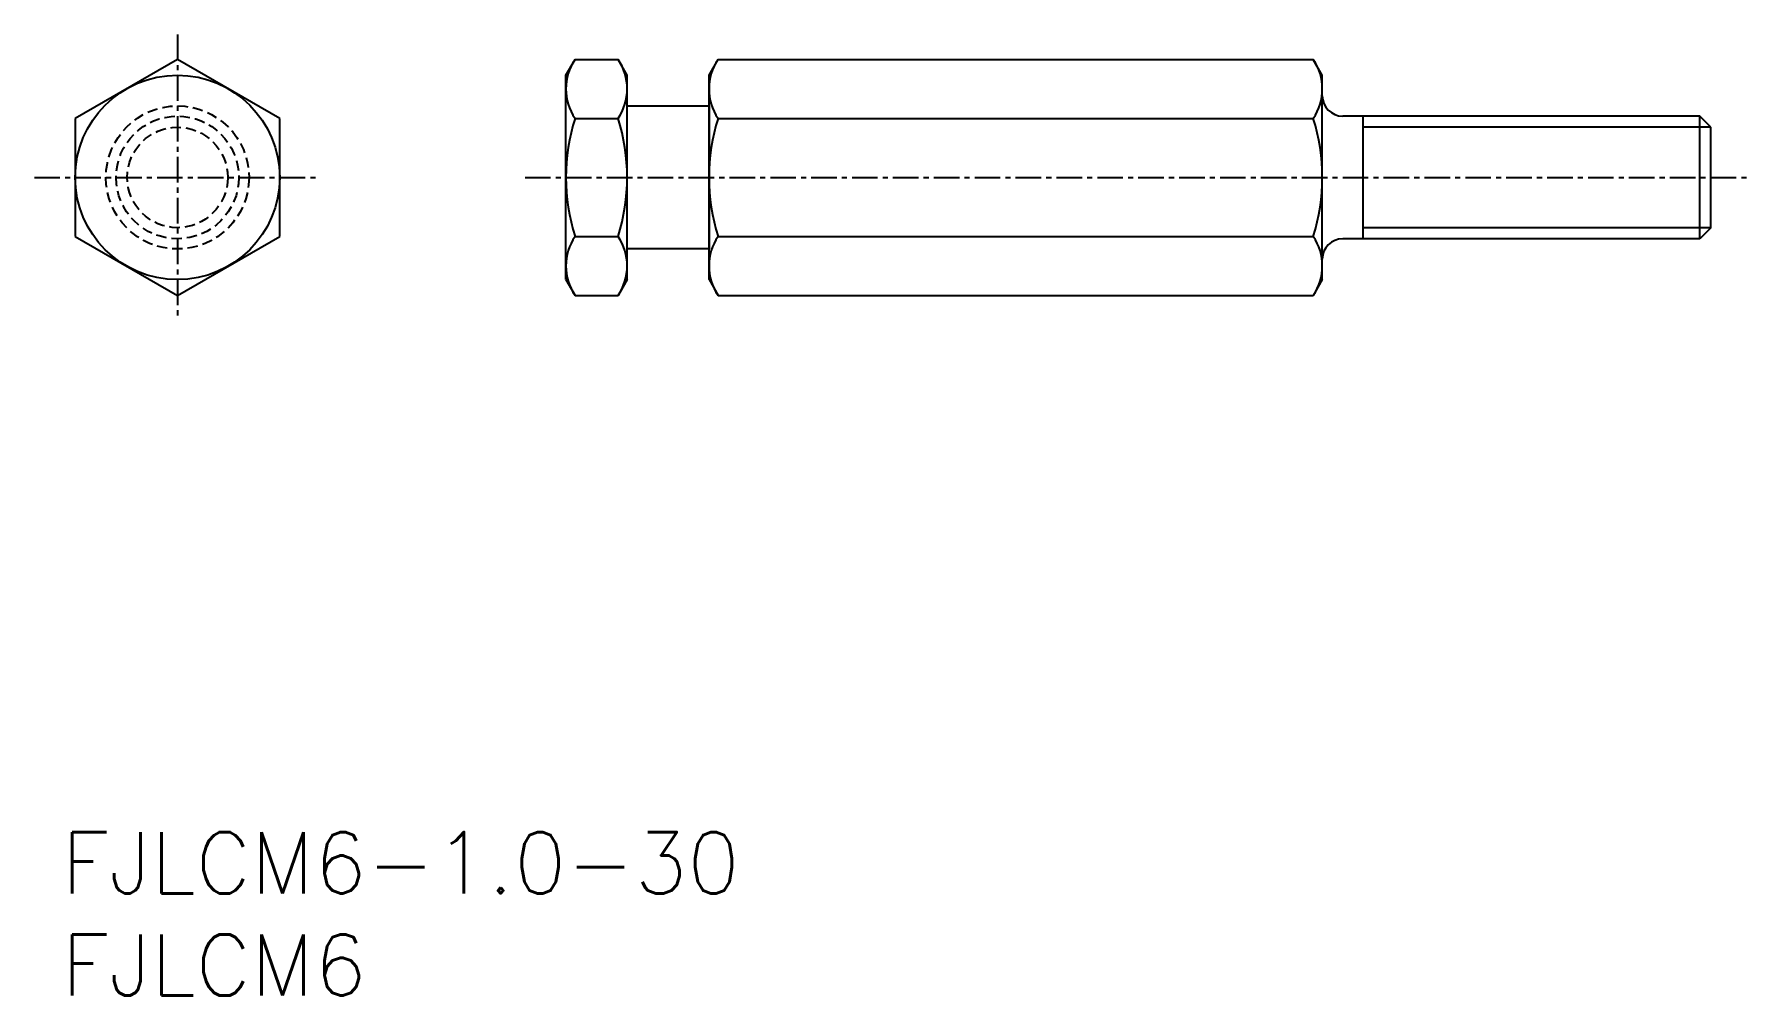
# Model space of a CAD drawing. Extents: x 112.1 to 196.1, y 85.5 to 132.5.
import ezdxf
from ezdxf.enums import TextEntityAlignment as Align

# ---------------------------------------------------------------- set-up
doc = ezdxf.new("R2010")
doc.units = 0
doc.linetypes.add('CENTER', pattern=[2, 1.25, -0.25, 0.25, -0.25])
doc.linetypes.add('DASHED', pattern=[0.75, 0.5, -0.25])
doc.layers.get('0').update_dxf_attribs({"linetype": 'CONTINUOUS'})
doc.layers.add('CENTER', color=1, linetype='CENTER')
doc.styles.get("Standard").update_dxf_attribs({"font": 'txt.shx', "bigfont": 'extfont.shx'})

msp = doc.modelspace()

# ---------------------------------------------------------------- linework, layer by layer
at = {"color": 7, "linetype": 'CONTINUOUS'}
for p, q in [((119.11, 131.257), (114.11, 128.37)), ((124.11, 128.37), (119.11, 131.257)), ((138.11, 130.483), (138.557, 131.257)), ((138.557, 131.257), (140.663, 131.257)), ((141.11, 130.483), (140.663, 131.257)), ((145.11, 130.483), (145.557, 131.257)), ((145.557, 131.257), (174.663, 131.257)), ((175.11, 130.483), (174.663, 131.257)), ((138.11, 120.483), (138.11, 130.483)), ((141.11, 120.483), (141.11, 130.483)), ((145.11, 120.483), (145.11, 130.483)), ((175.11, 120.483), (175.11, 130.483)), ((121.61, 129.813), (121.61, 129.813)), ((122.86, 129.092), (122.86, 129.092)), ((141.11, 128.983), (145.11, 128.983)), ((145.11, 128.983), (145.11, 121.983)), ((114.11, 128.37), (114.11, 122.596)), ((124.11, 122.596), (124.11, 128.37)), ((138.557, 128.37), (140.663, 128.37)), ((145.557, 128.37), (174.663, 128.37)), ((193.569, 128.483), (176.11, 128.483)), ((177.11, 122.483), (177.11, 128.483)), ((193.569, 122.483), (193.569, 128.483)), ((194.11, 127.942), (193.569, 128.483)), ((194.11, 123.025), (194.11, 127.942)), ((194.11, 123.025), (193.569, 122.483)), ((114.11, 122.596), (119.11, 119.71)), ((119.11, 119.71), (124.11, 122.596)), ((138.557, 122.596), (140.663, 122.596)), ((145.11, 121.983), (141.11, 121.983)), ((145.557, 122.596), (174.663, 122.596)), ((193.569, 122.483), (176.11, 122.483)), ((138.11, 120.483), (138.557, 119.71)), ((141.11, 120.483), (140.663, 119.71)), ((145.11, 120.483), (145.557, 119.71)), ((175.11, 120.483), (174.663, 119.71)), ((138.557, 119.71), (140.663, 119.71)), ((145.557, 119.71), (174.663, 119.71))]:
    msp.add_line(p, q, dxfattribs=at)
at = {"color": 3, "linetype": 'CONTINUOUS'}
for p, q in [((194.11, 127.942), (177.11, 127.942)), ((194.11, 123.025), (177.11, 123.025))]:
    msp.add_line(p, q, dxfattribs=at)
at = {"color": 7, "linetype": 'CONTINUOUS'}
msp.add_circle((119.11, 125.483), 5, dxfattribs=at)
at = {"color": 3, "linetype": 'DASHED'}
for radius in [3.5, 3, 2.458]:
    msp.add_circle((119.11, 125.483), radius, dxfattribs=at)
at = {"color": 7, "linetype": 'CONTINUOUS'}
for centre, radius, start, end in [((140.666, 129.813), 2.556, 145.61573, 214.3843), ((138.554, 129.813), 2.556, 325.6157, 34.38427), ((147.666, 129.813), 2.556, 145.61573, 214.3843), ((172.554, 129.813), 2.556, 325.6157, 34.38427), ((176.11, 129.483), 1, 180, 270), ((147.663, 125.483), 9.553, 162.41201, 197.58799), ((131.557, 125.483), 9.553, 342.41201, 17.58799), ((154.663, 125.483), 9.553, 162.41201, 197.58799), ((165.557, 125.483), 9.553, 342.41201, 17.58799), ((140.666, 121.153), 2.556, 145.6157, 214.38427), ((138.554, 121.153), 2.556, 325.61573, 34.3843), ((147.666, 121.153), 2.556, 145.6157, 214.38427), ((172.554, 121.153), 2.556, 325.61573, 34.3843), ((176.11, 121.483), 1, 90, 180)]:
    msp.add_arc(centre, radius, start, end, dxfattribs=at)
at = {"layer": 'CENTER', "color": 1, "linetype": 'CENTER'}
for p, q in [((119.11, 132.483), (119.11, 118.483)), ((112.11, 125.483), (126.11, 125.483)), ((136.11, 125.483), (196.11, 125.483))]:
    msp.add_line(p, q, dxfattribs=at)

# ---------------------------------------------------------------- texts
at = {"color": 7, "linetype": 'CONTINUOUS'}
for s, p in [('FJLCM6-1.0-30', (113.449, 91.954)), ('FJLCM6', (113.449, 86.954))]:
    msp.add_text(s, height=3, dxfattribs=at).set_placement(p, align=Align.MIDDLE_LEFT)

doc.saveas('drawing.dxf')
